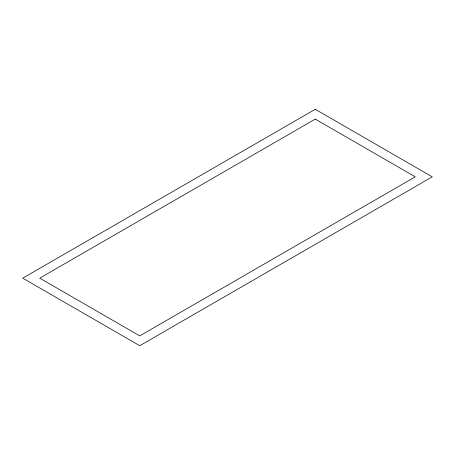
<?xml version="1.0" encoding="UTF-8"?>
<svg xmlns="http://www.w3.org/2000/svg" width="455" height="455" viewBox="0 0 455 455"><rect width="100%" height="100%" fill="white"/><g stroke="black" fill="none" stroke-linecap="round" stroke-linejoin="round"><path stroke-width="0.68" d="M315.252 109.291L22.75 278.164L139.748 345.709L432.25 176.836L315.252 109.291M315.252 119.102L39.744 278.164L139.748 335.898L415.256 176.836L315.252 119.102"/></g></svg>
